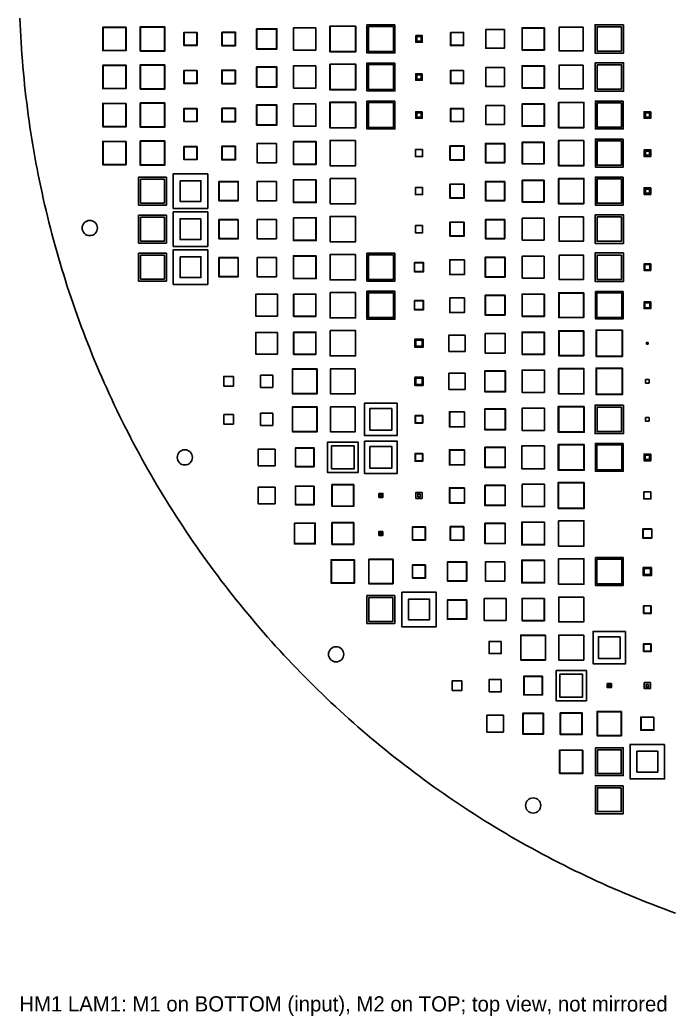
# Model space of a CAD drawing. Header units: millimetres. Extents: x -195 to 195, y -204 to 195.
# Drawn here: x -194.9 to -66.6, y -203.9 to -7.5 of the extents above; entities that cross this region are included whole.
import ezdxf

# ---------------------------------------------------------------- set-up
doc = ezdxf.new("R2010")
doc.units = ezdxf.units.MM
for name, color, linetype in [('FAB', 8, 'Continuous'), ('M1', 1, 'Continuous'), ('M2', 30, 'Continuous'), ('NPTH', 9, 'Continuous'), ('OUTLINE', 7, 'Continuous')]:
    doc.layers.add(name, color=color, linetype=linetype)

msp = doc.modelspace()

# ---------------------------------------------------------------- linework, layer by layer
at = {"layer": 'M1'}
for points in [[(-174, -9), (-174, -13.5), (-178.5, -13.5), (-178.5, -9)], [(-166.4, -8.9), (-166.4, -13.6), (-171.1, -13.6), (-171.1, -8.9)], [(-148.2, -9.3), (-144.3, -9.3), (-144.3, -13.2), (-148.2, -13.2)], [(-136.55, -9.05), (-136.55, -13.45), (-140.95, -13.45), (-140.95, -9.05)], [(-128.75, -8.75), (-128.75, -13.75), (-133.75, -13.75), (-133.75, -8.75)], [(-121.3, -8.8), (-121.3, -13.7), (-126.2, -13.7), (-126.2, -8.8)], [(-99.4, -9.4), (-99.4, -13.1), (-103.1, -13.1), (-103.1, -9.4)], [(-91.6, -9.1), (-91.6, -13.4), (-95.9, -13.4), (-95.9, -9.1)], [(-83.9, -8.9), (-83.9, -13.6), (-88.6, -13.6), (-88.6, -8.9)], [(-75.95, -8.45), (-75.95, -14.05), (-81.55, -14.05), (-81.55, -8.45)], [(-160, -10), (-160, -12.5), (-162.5, -12.5), (-162.5, -10)], [(-155.1, -9.9), (-152.4, -9.9), (-152.4, -12.6), (-155.1, -12.6)], [(-116.9, -10.6), (-115.6, -10.6), (-115.6, -11.9), (-116.9, -11.9)], [(-110, -10), (-107.5, -10), (-107.5, -12.5), (-110, -12.5)], [(-174, -16.5), (-174, -21), (-178.5, -21), (-178.5, -16.5)], [(-166.4, -16.4), (-166.4, -21.1), (-171.1, -21.1), (-171.1, -16.4)], [(-160, -17.5), (-160, -20), (-162.5, -20), (-162.5, -17.5)], [(-152.4, -17.4), (-152.4, -20.1), (-155.1, -20.1), (-155.1, -17.4)], [(-144.3, -16.8), (-144.3, -20.7), (-148.2, -20.7), (-148.2, -16.8)], [(-136.55, -16.55), (-136.55, -20.95), (-140.95, -20.95), (-140.95, -16.55)], [(-133.75, -16.25), (-128.75, -16.25), (-128.75, -21.25), (-133.75, -21.25)], [(-121.3, -16.3), (-121.3, -21.2), (-126.2, -21.2), (-126.2, -16.3)], [(-107.5, -17.5), (-107.5, -20), (-110, -20), (-110, -17.5)], [(-99.4, -16.9), (-99.4, -20.6), (-103.1, -20.6), (-103.1, -16.9)], [(-91.6, -16.6), (-91.6, -20.9), (-95.9, -20.9), (-95.9, -16.6)], [(-83.9, -16.4), (-83.9, -21.1), (-88.6, -21.1), (-88.6, -16.4)], [(-81.55, -15.95), (-75.95, -15.95), (-75.95, -21.55), (-81.55, -21.55)], [(-115.6, -18.1), (-115.6, -19.4), (-116.9, -19.4), (-116.9, -18.1)], [(-174, -24), (-174, -28.5), (-178.5, -28.5), (-178.5, -24)], [(-166.4, -23.9), (-166.4, -28.6), (-171.1, -28.6), (-171.1, -23.9)], [(-160, -25), (-160, -27.5), (-162.5, -27.5), (-162.5, -25)], [(-152.4, -24.9), (-152.4, -27.6), (-155.1, -27.6), (-155.1, -24.9)], [(-148.2, -24.3), (-144.3, -24.3), (-144.3, -28.2), (-148.2, -28.2)], [(-140.95, -24.05), (-136.55, -24.05), (-136.55, -28.45), (-140.95, -28.45)], [(-128.75, -23.75), (-128.75, -28.75), (-133.75, -28.75), (-133.75, -23.75)], [(-121.3, -23.8), (-121.3, -28.7), (-126.2, -28.7), (-126.2, -23.8)], [(-107.5, -25), (-107.5, -27.5), (-110, -27.5), (-110, -25)], [(-103.1, -24.4), (-99.4, -24.4), (-99.4, -28.1), (-103.1, -28.1)], [(-91.6, -24.1), (-91.6, -28.4), (-95.9, -28.4), (-95.9, -24.1)], [(-88.75, -23.75), (-83.75, -23.75), (-83.75, -28.75), (-88.75, -28.75)], [(-76.35, -23.85), (-76.35, -28.65), (-81.15, -28.65), (-81.15, -23.85)], [(-115.6, -25.6), (-115.6, -26.9), (-116.9, -26.9), (-116.9, -25.6)], [(-70.6, -25.6), (-70.6, -26.9), (-71.9, -26.9), (-71.9, -25.6)], [(-166.4, -31.4), (-166.4, -36.1), (-171.1, -36.1), (-171.1, -31.4)], [(-128.75, -31.25), (-128.75, -36.25), (-133.75, -36.25), (-133.75, -31.25)], [(-83.75, -31.25), (-83.75, -36.25), (-88.75, -36.25), (-88.75, -31.25)], [(-76.35, -31.35), (-76.35, -36.15), (-81.15, -36.15), (-81.15, -31.35)], [(-174, -31.5), (-174, -36), (-178.5, -36), (-178.5, -31.5)], [(-160, -32.5), (-160, -35), (-162.5, -35), (-162.5, -32.5)], [(-152.4, -32.4), (-152.4, -35.1), (-155.1, -35.1), (-155.1, -32.4)], [(-144.35, -31.85), (-144.35, -35.65), (-148.15, -35.65), (-148.15, -31.85)], [(-140.95, -31.55), (-136.55, -31.55), (-136.55, -35.95), (-140.95, -35.95)], [(-115.55, -33.05), (-115.55, -34.45), (-116.95, -34.45), (-116.95, -33.05)], [(-110.15, -32.35), (-107.35, -32.35), (-107.35, -35.15), (-110.15, -35.15)], [(-99.4, -31.9), (-99.4, -35.6), (-103.1, -35.6), (-103.1, -31.9)], [(-91.65, -31.65), (-91.65, -35.85), (-95.85, -35.85), (-95.85, -31.65)], [(-71.9, -33.1), (-70.6, -33.1), (-70.6, -34.4), (-71.9, -34.4)], [(-166.4, -38.9), (-166.4, -43.6), (-171.1, -43.6), (-171.1, -38.9)], [(-163.3, -39.2), (-159.2, -39.2), (-159.2, -43.3), (-163.3, -43.3)], [(-136.55, -39.05), (-136.55, -43.45), (-140.95, -43.45), (-140.95, -39.05)], [(-133.75, -38.75), (-128.75, -38.75), (-128.75, -43.75), (-133.75, -43.75)], [(-91.65, -39.15), (-91.65, -43.35), (-95.85, -43.35), (-95.85, -39.15)], [(-88.75, -38.75), (-83.75, -38.75), (-83.75, -43.75), (-88.75, -43.75)], [(-76.35, -38.85), (-76.35, -43.65), (-81.15, -43.65), (-81.15, -38.85)], [(-155.6, -39.4), (-151.9, -39.4), (-151.9, -43.1), (-155.6, -43.1)], [(-144.35, -39.35), (-144.35, -43.15), (-148.15, -43.15), (-148.15, -39.35)], [(-115.55, -40.55), (-115.55, -41.95), (-116.95, -41.95), (-116.95, -40.55)], [(-107.35, -39.85), (-107.35, -42.65), (-110.15, -42.65), (-110.15, -39.85)], [(-99.4, -39.4), (-99.4, -43.1), (-103.1, -43.1), (-103.1, -39.4)], [(-70.6, -40.6), (-70.6, -41.9), (-71.9, -41.9), (-71.9, -40.6)], [(-166.4, -46.4), (-166.4, -51.1), (-171.1, -51.1), (-171.1, -46.4)], [(-159.2, -46.7), (-159.2, -50.8), (-163.3, -50.8), (-163.3, -46.7)], [(-151.9, -46.9), (-151.9, -50.6), (-155.6, -50.6), (-155.6, -46.9)], [(-144.35, -46.85), (-144.35, -50.65), (-148.15, -50.65), (-148.15, -46.85)], [(-140.95, -46.55), (-136.55, -46.55), (-136.55, -50.95), (-140.95, -50.95)], [(-128.75, -46.25), (-128.75, -51.25), (-133.75, -51.25), (-133.75, -46.25)], [(-99.4, -46.9), (-99.4, -50.6), (-103.1, -50.6), (-103.1, -46.9)], [(-91.6, -46.6), (-91.6, -50.9), (-95.9, -50.9), (-95.9, -46.6)], [(-83.85, -46.35), (-83.85, -51.15), (-88.65, -51.15), (-88.65, -46.35)], [(-81.15, -46.35), (-76.35, -46.35), (-76.35, -51.15), (-81.15, -51.15)], [(-115.55, -48.05), (-115.55, -49.45), (-116.95, -49.45), (-116.95, -48.05)], [(-107.35, -47.35), (-107.35, -50.15), (-110.15, -50.15), (-110.15, -47.35)], [(-166.4, -53.9), (-166.4, -58.6), (-171.1, -58.6), (-171.1, -53.9)], [(-163.3, -54.2), (-159.2, -54.2), (-159.2, -58.3), (-163.3, -58.3)], [(-151.9, -54.4), (-151.9, -58.1), (-155.6, -58.1), (-155.6, -54.4)], [(-144.35, -54.35), (-144.35, -58.15), (-148.15, -58.15), (-148.15, -54.35)], [(-136.55, -54.05), (-136.55, -58.45), (-140.95, -58.45), (-140.95, -54.05)], [(-128.75, -53.75), (-128.75, -58.75), (-133.75, -58.75), (-133.75, -53.75)], [(-121.3, -53.8), (-121.3, -58.7), (-126.2, -58.7), (-126.2, -53.8)], [(-107.3, -54.8), (-107.3, -57.7), (-110.2, -57.7), (-110.2, -54.8)], [(-99.3, -54.3), (-99.3, -58.2), (-103.2, -58.2), (-103.2, -54.3)], [(-91.6, -54.1), (-91.6, -58.4), (-95.9, -58.4), (-95.9, -54.1)], [(-88.65, -53.85), (-83.85, -53.85), (-83.85, -58.65), (-88.65, -58.65)], [(-76.35, -53.85), (-76.35, -58.65), (-81.15, -58.65), (-81.15, -53.85)], [(-117.15, -55.35), (-115.35, -55.35), (-115.35, -57.15), (-117.15, -57.15)], [(-70.75, -55.75), (-70.75, -56.75), (-71.75, -56.75), (-71.75, -55.75)], [(-144.1, -61.6), (-144.1, -65.9), (-148.4, -65.9), (-148.4, -61.6)], [(-140.9, -61.6), (-136.6, -61.6), (-136.6, -65.9), (-140.9, -65.9)], [(-128.75, -61.25), (-128.75, -66.25), (-133.75, -66.25), (-133.75, -61.25)], [(-121.3, -61.3), (-121.3, -66.2), (-126.2, -66.2), (-126.2, -61.3)], [(-107.3, -62.3), (-107.3, -65.2), (-110.2, -65.2), (-110.2, -62.3)], [(-99.3, -61.8), (-99.3, -65.7), (-103.2, -65.7), (-103.2, -61.8)], [(-91.6, -61.6), (-91.6, -65.9), (-95.9, -65.9), (-95.9, -61.6)], [(-83.8, -61.3), (-83.8, -66.2), (-88.7, -66.2), (-88.7, -61.3)], [(-76.3, -61.3), (-76.3, -66.2), (-81.2, -66.2), (-81.2, -61.3)], [(-117.15, -62.85), (-115.35, -62.85), (-115.35, -64.65), (-117.15, -64.65)], [(-70.75, -63.25), (-70.75, -64.25), (-71.75, -64.25), (-71.75, -63.25)], [(-76.2, -68.7), (-76.2, -73.8), (-81.3, -73.8), (-81.3, -68.7)], [(-144.1, -69.1), (-144.1, -73.4), (-148.4, -73.4), (-148.4, -69.1)], [(-140.9, -69.1), (-136.6, -69.1), (-136.6, -73.4), (-140.9, -73.4)], [(-133.75, -68.75), (-128.75, -68.75), (-128.75, -73.75), (-133.75, -73.75)], [(-115.45, -70.45), (-115.45, -72.05), (-117.05, -72.05), (-117.05, -70.45)], [(-107.15, -69.65), (-107.15, -72.85), (-110.35, -72.85), (-110.35, -69.65)], [(-103.2, -69.3), (-99.3, -69.3), (-99.3, -73.2), (-103.2, -73.2)], [(-91.6, -69.1), (-91.6, -73.4), (-95.9, -73.4), (-95.9, -69.1)], [(-83.8, -68.8), (-83.8, -73.7), (-88.7, -73.7), (-88.7, -68.8)], [(-71.1, -71.1), (-71.1, -71.4), (-71.4, -71.4), (-71.4, -71.1)], [(-136.3, -76.3), (-136.3, -81.2), (-141.2, -81.2), (-141.2, -76.3)], [(-128.8, -76.3), (-128.8, -81.2), (-133.7, -81.2), (-133.7, -76.3)], [(-91.55, -76.55), (-91.55, -80.95), (-95.95, -80.95), (-95.95, -76.55)], [(-88.75, -76.25), (-83.75, -76.25), (-83.75, -81.25), (-88.75, -81.25)], [(-76.2, -76.2), (-76.2, -81.3), (-81.3, -81.3), (-81.3, -76.2)], [(-152.8, -77.8), (-152.8, -79.7), (-154.7, -79.7), (-154.7, -77.8)], [(-145.05, -77.55), (-145.05, -79.95), (-147.45, -79.95), (-147.45, -77.55)], [(-117.05, -77.95), (-115.45, -77.95), (-115.45, -79.55), (-117.05, -79.55)], [(-107.15, -77.15), (-107.15, -80.35), (-110.35, -80.35), (-110.35, -77.15)], [(-99.25, -76.75), (-99.25, -80.75), (-103.25, -80.75), (-103.25, -76.75)], [(-70.9, -78.4), (-70.9, -79.1), (-71.6, -79.1), (-71.6, -78.4)], [(-136.3, -83.8), (-136.3, -88.7), (-141.2, -88.7), (-141.2, -83.8)], [(-128.8, -83.8), (-128.8, -88.7), (-133.7, -88.7), (-133.7, -83.8)], [(-121.6, -84.1), (-121.6, -88.4), (-125.9, -88.4), (-125.9, -84.1)], [(-103.25, -84.25), (-99.25, -84.25), (-99.25, -88.25), (-103.25, -88.25)], [(-91.55, -84.05), (-91.55, -88.45), (-95.95, -88.45), (-95.95, -84.05)], [(-83.8, -83.8), (-83.8, -88.7), (-88.7, -88.7), (-88.7, -83.8)], [(-75.95, -83.45), (-75.95, -89.05), (-81.55, -89.05), (-81.55, -83.45)], [(-154.7, -85.3), (-152.8, -85.3), (-152.8, -87.2), (-154.7, -87.2)], [(-145.05, -85.05), (-145.05, -87.45), (-147.45, -87.45), (-147.45, -85.05)], [(-115.55, -85.55), (-115.55, -86.95), (-116.95, -86.95), (-116.95, -85.55)], [(-107.3, -84.8), (-107.3, -87.7), (-110.2, -87.7), (-110.2, -84.8)], [(-70.9, -85.9), (-70.9, -86.6), (-71.6, -86.6), (-71.6, -85.9)], [(-144.6, -92.1), (-144.6, -95.4), (-147.9, -95.4), (-147.9, -92.1)], [(-136.9, -91.9), (-136.9, -95.6), (-140.6, -95.6), (-140.6, -91.9)], [(-128.25, -90.75), (-128.25, -96.75), (-134.25, -96.75), (-134.25, -90.75)], [(-125.9, -91.6), (-121.6, -91.6), (-121.6, -95.9), (-125.9, -95.9)], [(-107.3, -92.3), (-107.3, -95.2), (-110.2, -95.2), (-110.2, -92.3)], [(-103.2, -91.8), (-99.3, -91.8), (-99.3, -95.7), (-103.2, -95.7)], [(-91.5, -91.5), (-91.5, -96), (-96, -96), (-96, -91.5)], [(-83.8, -91.3), (-83.8, -96.2), (-88.7, -96.2), (-88.7, -91.3)], [(-76.3, -91.3), (-76.3, -96.2), (-81.2, -96.2), (-81.2, -91.3)], [(-115.55, -93.05), (-115.55, -94.45), (-116.95, -94.45), (-116.95, -93.05)], [(-70.6, -93.1), (-70.6, -94.4), (-71.9, -94.4), (-71.9, -93.1)], [(-144.6, -99.6), (-144.6, -102.9), (-147.9, -102.9), (-147.9, -99.6)], [(-136.9, -99.4), (-136.9, -103.1), (-140.6, -103.1), (-140.6, -99.4)], [(-133.4, -99.1), (-129.1, -99.1), (-129.1, -103.4), (-133.4, -103.4)], [(-107.3, -99.8), (-107.3, -102.7), (-110.2, -102.7), (-110.2, -99.8)], [(-99.3, -99.3), (-99.3, -103.2), (-103.2, -103.2), (-103.2, -99.3)], [(-91.55, -99.05), (-91.55, -103.45), (-95.95, -103.45), (-95.95, -99.05)], [(-83.75, -98.75), (-83.75, -103.75), (-88.75, -103.75), (-88.75, -98.75)], [(-124.15, -100.85), (-123.35, -100.85), (-123.35, -101.65), (-124.15, -101.65)], [(-116, -101), (-116, -101.5), (-116.5, -101.5), (-116.5, -101)], [(-70.55, -100.55), (-70.55, -101.95), (-71.95, -101.95), (-71.95, -100.55)], [(-140.75, -106.75), (-136.75, -106.75), (-136.75, -110.75), (-140.75, -110.75)], [(-129.1, -106.6), (-129.1, -110.9), (-133.4, -110.9), (-133.4, -106.6)], [(-115, -107.5), (-115, -110), (-117.5, -110), (-117.5, -107.5)], [(-107.4, -107.4), (-107.4, -110.1), (-110.1, -110.1), (-110.1, -107.4)], [(-99.3, -106.8), (-99.3, -110.7), (-103.2, -110.7), (-103.2, -106.8)], [(-91.55, -106.55), (-91.55, -110.95), (-95.95, -110.95), (-95.95, -106.55)], [(-88.75, -106.25), (-83.75, -106.25), (-83.75, -111.25), (-88.75, -111.25)], [(-70.35, -107.85), (-70.35, -109.65), (-72.15, -109.65), (-72.15, -107.85)], [(-123.35, -108.35), (-123.35, -109.15), (-124.15, -109.15), (-124.15, -108.35)], [(-126.1, -113.9), (-121.4, -113.9), (-121.4, -118.6), (-126.1, -118.6)], [(-88.75, -113.75), (-83.75, -113.75), (-83.75, -118.75), (-88.75, -118.75)], [(-81.2, -113.8), (-76.3, -113.8), (-76.3, -118.7), (-81.2, -118.7)], [(-129, -114), (-129, -118.5), (-133.5, -118.5), (-133.5, -114)], [(-115, -115), (-115, -117.5), (-117.5, -117.5), (-117.5, -115)], [(-106.9, -114.4), (-106.9, -118.1), (-110.6, -118.1), (-110.6, -114.4)], [(-99.35, -114.35), (-99.35, -118.15), (-103.15, -118.15), (-103.15, -114.35)], [(-91.55, -114.05), (-91.55, -118.45), (-95.95, -118.45), (-95.95, -114.05)], [(-70.45, -115.45), (-70.45, -117.05), (-72.05, -117.05), (-72.05, -115.45)], [(-121.4, -121.4), (-121.4, -126.1), (-126.1, -126.1), (-126.1, -121.4)], [(-118.3, -121.7), (-114.2, -121.7), (-114.2, -125.8), (-118.3, -125.8)], [(-103.4, -121.6), (-99.1, -121.6), (-99.1, -125.9), (-103.4, -125.9)], [(-91.6, -121.6), (-91.6, -125.9), (-95.9, -125.9), (-95.9, -121.6)], [(-83.8, -121.3), (-83.8, -126.2), (-88.7, -126.2), (-88.7, -121.3)], [(-106.9, -121.9), (-106.9, -125.6), (-110.6, -125.6), (-110.6, -121.9)], [(-70.55, -123.05), (-70.55, -124.45), (-71.95, -124.45), (-71.95, -123.05)], [(-91.3, -128.8), (-91.3, -133.7), (-96.2, -133.7), (-96.2, -128.8)], [(-83.8, -128.8), (-83.8, -133.7), (-88.7, -133.7), (-88.7, -128.8)], [(-76.6, -129.1), (-76.6, -133.4), (-80.9, -133.4), (-80.9, -129.1)], [(-100.05, -130.05), (-100.05, -132.45), (-102.45, -132.45), (-102.45, -130.05)], [(-70.55, -130.55), (-70.55, -131.95), (-71.95, -131.95), (-71.95, -130.55)], [(-91.9, -136.9), (-91.9, -140.6), (-95.6, -140.6), (-95.6, -136.9)], [(-89.25, -135.75), (-83.25, -135.75), (-83.25, -141.75), (-89.25, -141.75)], [(-107.8, -137.8), (-107.8, -139.7), (-109.7, -139.7), (-109.7, -137.8)], [(-100.05, -137.55), (-100.05, -139.95), (-102.45, -139.95), (-102.45, -137.55)], [(-78.35, -138.35), (-78.35, -139.15), (-79.15, -139.15), (-79.15, -138.35)], [(-71, -138.5), (-71, -139), (-71.5, -139), (-71.5, -138.5)], [(-102.9, -144.6), (-99.6, -144.6), (-99.6, -147.9), (-102.9, -147.9)], [(-91.75, -144.25), (-91.75, -148.25), (-95.75, -148.25), (-95.75, -144.25)], [(-88.4, -144.1), (-84.1, -144.1), (-84.1, -148.4), (-88.4, -148.4)], [(-76.4, -143.9), (-76.4, -148.6), (-81.1, -148.6), (-81.1, -143.9)], [(-70, -145), (-70, -147.5), (-72.5, -147.5), (-72.5, -145)], [(-84, -151.5), (-84, -156), (-88.5, -156), (-88.5, -151.5)], [(-81.1, -151.4), (-76.4, -151.4), (-76.4, -156.1), (-81.1, -156.1)], [(-69.2, -151.7), (-69.2, -155.8), (-73.3, -155.8), (-73.3, -151.7)], [(-76.4, -158.9), (-76.4, -163.6), (-81.1, -163.6), (-81.1, -158.9)]]:
    msp.add_lwpolyline(points, close=True, dxfattribs=at)
at = {"layer": 'M2'}
for points in [[(-173.95, -8.95), (-173.95, -13.55), (-178.55, -13.55), (-178.55, -8.95)], [(-166.35, -8.85), (-166.35, -13.65), (-171.15, -13.65), (-171.15, -8.85)], [(-148.25, -9.25), (-144.25, -9.25), (-144.25, -13.25), (-148.25, -13.25)], [(-136.55, -9.05), (-136.55, -13.45), (-140.95, -13.45), (-140.95, -9.05)], [(-128.7, -8.7), (-128.7, -13.8), (-133.8, -13.8), (-133.8, -8.7)], [(-121, -8.5), (-121, -14), (-126.5, -14), (-126.5, -8.5)], [(-99.4, -9.4), (-99.4, -13.1), (-103.1, -13.1), (-103.1, -9.4)], [(-91.55, -9.05), (-91.55, -13.45), (-95.95, -13.45), (-95.95, -9.05)], [(-83.9, -8.9), (-83.9, -13.6), (-88.6, -13.6), (-88.6, -8.9)], [(-76.35, -8.85), (-76.35, -13.65), (-81.15, -13.65), (-81.15, -8.85)], [(-159.95, -9.95), (-159.95, -12.55), (-162.55, -12.55), (-162.55, -9.95)], [(-155.05, -9.95), (-152.45, -9.95), (-152.45, -12.55), (-155.05, -12.55)], [(-116.7, -10.8), (-115.8, -10.8), (-115.8, -11.7), (-116.7, -11.7)], [(-110.05, -9.95), (-107.45, -9.95), (-107.45, -12.55), (-110.05, -12.55)], [(-173.95, -16.45), (-173.95, -21.05), (-178.55, -21.05), (-178.55, -16.45)], [(-166.35, -16.35), (-166.35, -21.15), (-171.15, -21.15), (-171.15, -16.35)], [(-159.95, -17.45), (-159.95, -20.05), (-162.55, -20.05), (-162.55, -17.45)], [(-152.45, -17.45), (-152.45, -20.05), (-155.05, -20.05), (-155.05, -17.45)], [(-144.25, -16.75), (-144.25, -20.75), (-148.25, -20.75), (-148.25, -16.75)], [(-136.55, -16.55), (-136.55, -20.95), (-140.95, -20.95), (-140.95, -16.55)], [(-133.8, -16.2), (-128.7, -16.2), (-128.7, -21.3), (-133.8, -21.3)], [(-121, -16), (-121, -21.5), (-126.5, -21.5), (-126.5, -16)], [(-107.45, -17.45), (-107.45, -20.05), (-110.05, -20.05), (-110.05, -17.45)], [(-99.4, -16.9), (-99.4, -20.6), (-103.1, -20.6), (-103.1, -16.9)], [(-91.55, -16.55), (-91.55, -20.95), (-95.95, -20.95), (-95.95, -16.55)], [(-83.9, -16.4), (-83.9, -21.1), (-88.6, -21.1), (-88.6, -16.4)], [(-81.15, -16.35), (-76.35, -16.35), (-76.35, -21.15), (-81.15, -21.15)], [(-115.8, -18.3), (-115.8, -19.2), (-116.7, -19.2), (-116.7, -18.3)], [(-121, -23.5), (-121, -29), (-126.5, -29), (-126.5, -23.5)], [(-76, -23.5), (-76, -29), (-81.5, -29), (-81.5, -23.5)], [(-173.95, -23.95), (-173.95, -28.55), (-178.55, -28.55), (-178.55, -23.95)], [(-166.35, -23.85), (-166.35, -28.65), (-171.15, -28.65), (-171.15, -23.85)], [(-159.95, -24.95), (-159.95, -27.55), (-162.55, -27.55), (-162.55, -24.95)], [(-152.45, -24.95), (-152.45, -27.55), (-155.05, -27.55), (-155.05, -24.95)], [(-148.25, -24.25), (-144.25, -24.25), (-144.25, -28.25), (-148.25, -28.25)], [(-140.95, -24.05), (-136.55, -24.05), (-136.55, -28.45), (-140.95, -28.45)], [(-128.7, -23.7), (-128.7, -28.8), (-133.8, -28.8), (-133.8, -23.7)], [(-107.45, -24.95), (-107.45, -27.55), (-110.05, -27.55), (-110.05, -24.95)], [(-103.1, -24.4), (-99.4, -24.4), (-99.4, -28.1), (-103.1, -28.1)], [(-91.55, -24.05), (-91.55, -28.45), (-95.95, -28.45), (-95.95, -24.05)], [(-88.7, -23.8), (-83.8, -23.8), (-83.8, -28.7), (-88.7, -28.7)], [(-115.8, -25.8), (-115.8, -26.7), (-116.7, -26.7), (-116.7, -25.8)], [(-70.85, -25.85), (-70.85, -26.65), (-71.65, -26.65), (-71.65, -25.85)], [(-166.35, -31.35), (-166.35, -36.15), (-171.15, -36.15), (-171.15, -31.35)], [(-128.75, -31.25), (-128.75, -36.25), (-133.75, -36.25), (-133.75, -31.25)], [(-83.8, -31.3), (-83.8, -36.2), (-88.7, -36.2), (-88.7, -31.3)], [(-76, -31), (-76, -36.5), (-81.5, -36.5), (-81.5, -31)], [(-173.95, -31.45), (-173.95, -36.05), (-178.55, -36.05), (-178.55, -31.45)], [(-159.95, -32.45), (-159.95, -35.05), (-162.55, -35.05), (-162.55, -32.45)], [(-152.45, -32.45), (-152.45, -35.05), (-155.05, -35.05), (-155.05, -32.45)], [(-144.35, -31.85), (-144.35, -35.65), (-148.15, -35.65), (-148.15, -31.85)], [(-141, -31.5), (-136.5, -31.5), (-136.5, -36), (-141, -36)], [(-115.55, -33.05), (-115.55, -34.45), (-116.95, -34.45), (-116.95, -33.05)], [(-110.1, -32.4), (-107.4, -32.4), (-107.4, -35.1), (-110.1, -35.1)], [(-99.35, -31.85), (-99.35, -35.65), (-103.15, -35.65), (-103.15, -31.85)], [(-91.6, -31.6), (-91.6, -35.9), (-95.9, -35.9), (-95.9, -31.6)], [(-71.65, -33.35), (-70.85, -33.35), (-70.85, -34.15), (-71.65, -34.15)], [(-166, -38.5), (-166, -44), (-171.5, -44), (-171.5, -38.5)], [(-164.65, -37.85), (-157.85, -37.85), (-157.85, -44.65), (-164.65, -44.65)], [(-136.5, -39), (-136.5, -43.5), (-141, -43.5), (-141, -39)], [(-133.75, -38.75), (-128.75, -38.75), (-128.75, -43.75), (-133.75, -43.75)], [(-91.6, -39.1), (-91.6, -43.4), (-95.9, -43.4), (-95.9, -39.1)], [(-88.7, -38.8), (-83.8, -38.8), (-83.8, -43.7), (-88.7, -43.7)], [(-76, -38.5), (-76, -44), (-81.5, -44), (-81.5, -38.5)], [(-155.65, -39.35), (-151.85, -39.35), (-151.85, -43.15), (-155.65, -43.15)], [(-144.35, -39.35), (-144.35, -43.15), (-148.15, -43.15), (-148.15, -39.35)], [(-115.55, -40.55), (-115.55, -41.95), (-116.95, -41.95), (-116.95, -40.55)], [(-107.4, -39.9), (-107.4, -42.6), (-110.1, -42.6), (-110.1, -39.9)], [(-99.35, -39.35), (-99.35, -43.15), (-103.15, -43.15), (-103.15, -39.35)], [(-70.85, -40.85), (-70.85, -41.65), (-71.65, -41.65), (-71.65, -40.85)], [(-166, -46), (-166, -51.5), (-171.5, -51.5), (-171.5, -46)], [(-157.85, -45.35), (-157.85, -52.15), (-164.65, -52.15), (-164.65, -45.35)], [(-151.85, -46.85), (-151.85, -50.65), (-155.65, -50.65), (-155.65, -46.85)], [(-144.35, -46.85), (-144.35, -50.65), (-148.15, -50.65), (-148.15, -46.85)], [(-141, -46.5), (-136.5, -46.5), (-136.5, -51), (-141, -51)], [(-128.75, -46.25), (-128.75, -51.25), (-133.75, -51.25), (-133.75, -46.25)], [(-99.35, -46.85), (-99.35, -50.65), (-103.15, -50.65), (-103.15, -46.85)], [(-91.6, -46.6), (-91.6, -50.9), (-95.9, -50.9), (-95.9, -46.6)], [(-83.85, -46.35), (-83.85, -51.15), (-88.65, -51.15), (-88.65, -46.35)], [(-81.55, -45.95), (-75.95, -45.95), (-75.95, -51.55), (-81.55, -51.55)], [(-115.55, -48.05), (-115.55, -49.45), (-116.95, -49.45), (-116.95, -48.05)], [(-107.4, -47.4), (-107.4, -50.1), (-110.1, -50.1), (-110.1, -47.4)], [(-164.65, -52.85), (-157.85, -52.85), (-157.85, -59.65), (-164.65, -59.65)], [(-166, -53.5), (-166, -59), (-171.5, -59), (-171.5, -53.5)], [(-151.85, -54.35), (-151.85, -58.15), (-155.65, -58.15), (-155.65, -54.35)], [(-144.35, -54.35), (-144.35, -58.15), (-148.15, -58.15), (-148.15, -54.35)], [(-136.5, -54), (-136.5, -58.5), (-141, -58.5), (-141, -54)], [(-128.75, -53.75), (-128.75, -58.75), (-133.75, -58.75), (-133.75, -53.75)], [(-121, -53.5), (-121, -59), (-126.5, -59), (-126.5, -53.5)], [(-107.3, -54.8), (-107.3, -57.7), (-110.2, -57.7), (-110.2, -54.8)], [(-99.35, -54.35), (-99.35, -58.15), (-103.15, -58.15), (-103.15, -54.35)], [(-91.6, -54.1), (-91.6, -58.4), (-95.9, -58.4), (-95.9, -54.1)], [(-88.65, -53.85), (-83.85, -53.85), (-83.85, -58.65), (-88.65, -58.65)], [(-75.95, -53.45), (-75.95, -59.05), (-81.55, -59.05), (-81.55, -53.45)], [(-117.1, -55.4), (-115.4, -55.4), (-115.4, -57.1), (-117.1, -57.1)], [(-70.6, -55.6), (-70.6, -56.9), (-71.9, -56.9), (-71.9, -55.6)], [(-144.1, -61.6), (-144.1, -65.9), (-148.4, -65.9), (-148.4, -61.6)], [(-140.95, -61.55), (-136.55, -61.55), (-136.55, -65.95), (-140.95, -65.95)], [(-128.75, -61.25), (-128.75, -66.25), (-133.75, -66.25), (-133.75, -61.25)], [(-121, -61), (-121, -66.5), (-126.5, -66.5), (-126.5, -61)], [(-107.3, -62.3), (-107.3, -65.2), (-110.2, -65.2), (-110.2, -62.3)], [(-99.35, -61.85), (-99.35, -65.65), (-103.15, -65.65), (-103.15, -61.85)], [(-91.55, -61.55), (-91.55, -65.95), (-95.95, -65.95), (-95.95, -61.55)], [(-83.85, -61.35), (-83.85, -66.15), (-88.65, -66.15), (-88.65, -61.35)], [(-76.05, -61.05), (-76.05, -66.45), (-81.45, -66.45), (-81.45, -61.05)], [(-117.1, -62.9), (-115.4, -62.9), (-115.4, -64.6), (-117.1, -64.6)], [(-70.6, -63.1), (-70.6, -64.4), (-71.9, -64.4), (-71.9, -63.1)], [(-76.15, -68.65), (-76.15, -73.85), (-81.35, -73.85), (-81.35, -68.65)], [(-144.1, -69.1), (-144.1, -73.4), (-148.4, -73.4), (-148.4, -69.1)], [(-140.95, -69.05), (-136.55, -69.05), (-136.55, -73.45), (-140.95, -73.45)], [(-133.75, -68.75), (-128.75, -68.75), (-128.75, -73.75), (-133.75, -73.75)], [(-115.65, -70.65), (-115.65, -71.85), (-116.85, -71.85), (-116.85, -70.65)], [(-107.15, -69.65), (-107.15, -72.85), (-110.35, -72.85), (-110.35, -69.65)], [(-103.2, -69.3), (-99.3, -69.3), (-99.3, -73.2), (-103.2, -73.2)], [(-91.55, -69.05), (-91.55, -73.45), (-95.95, -73.45), (-95.95, -69.05)], [(-83.85, -68.85), (-83.85, -73.65), (-88.65, -73.65), (-88.65, -68.85)], [(-71.1, -71.1), (-71.1, -71.4), (-71.4, -71.4), (-71.4, -71.1)], [(-136.35, -76.35), (-136.35, -81.15), (-141.15, -81.15), (-141.15, -76.35)], [(-128.8, -76.3), (-128.8, -81.2), (-133.7, -81.2), (-133.7, -76.3)], [(-91.55, -76.55), (-91.55, -80.95), (-95.95, -80.95), (-95.95, -76.55)], [(-88.7, -76.3), (-83.8, -76.3), (-83.8, -81.2), (-88.7, -81.2)], [(-76.15, -76.15), (-76.15, -81.35), (-81.35, -81.35), (-81.35, -76.15)], [(-152.8, -77.8), (-152.8, -79.7), (-154.7, -79.7), (-154.7, -77.8)], [(-145.05, -77.55), (-145.05, -79.95), (-147.45, -79.95), (-147.45, -77.55)], [(-116.85, -78.15), (-115.65, -78.15), (-115.65, -79.35), (-116.85, -79.35)], [(-107.15, -77.15), (-107.15, -80.35), (-110.35, -80.35), (-110.35, -77.15)], [(-99.2, -76.7), (-99.2, -80.8), (-103.3, -80.8), (-103.3, -76.7)], [(-70.9, -78.4), (-70.9, -79.1), (-71.6, -79.1), (-71.6, -78.4)], [(-136.35, -83.85), (-136.35, -88.65), (-141.15, -88.65), (-141.15, -83.85)], [(-128.8, -83.8), (-128.8, -88.7), (-133.7, -88.7), (-133.7, -83.8)], [(-120.55, -83.05), (-120.55, -89.45), (-126.95, -89.45), (-126.95, -83.05)], [(-103.3, -84.2), (-99.2, -84.2), (-99.2, -88.3), (-103.3, -88.3)], [(-91.55, -84.05), (-91.55, -88.45), (-95.95, -88.45), (-95.95, -84.05)], [(-83.7, -83.7), (-83.7, -88.8), (-88.8, -88.8), (-88.8, -83.7)], [(-76.35, -83.85), (-76.35, -88.65), (-81.15, -88.65), (-81.15, -83.85)], [(-154.7, -85.3), (-152.8, -85.3), (-152.8, -87.2), (-154.7, -87.2)], [(-145.05, -85.05), (-145.05, -87.45), (-147.45, -87.45), (-147.45, -85.05)], [(-115.5, -85.5), (-115.5, -87), (-117, -87), (-117, -85.5)], [(-107.25, -84.75), (-107.25, -87.75), (-110.25, -87.75), (-110.25, -84.75)], [(-70.9, -85.9), (-70.9, -86.6), (-71.6, -86.6), (-71.6, -85.9)], [(-144.6, -92.1), (-144.6, -95.4), (-147.9, -95.4), (-147.9, -92.1)], [(-136.95, -91.95), (-136.95, -95.55), (-140.55, -95.55), (-140.55, -91.95)], [(-129, -91.5), (-129, -96), (-133.5, -96), (-133.5, -91.5)], [(-126.95, -90.55), (-120.55, -90.55), (-120.55, -96.95), (-126.95, -96.95)], [(-107.25, -92.25), (-107.25, -95.25), (-110.25, -95.25), (-110.25, -92.25)], [(-103.25, -91.75), (-99.25, -91.75), (-99.25, -95.75), (-103.25, -95.75)], [(-91.5, -91.5), (-91.5, -96), (-96, -96), (-96, -91.5)], [(-83.7, -91.2), (-83.7, -96.3), (-88.8, -96.3), (-88.8, -91.2)], [(-76, -91), (-76, -96.5), (-81.5, -96.5), (-81.5, -91)], [(-115.5, -93), (-115.5, -94.5), (-117, -94.5), (-117, -93)], [(-70.8, -93.3), (-70.8, -94.2), (-71.7, -94.2), (-71.7, -93.3)], [(-144.6, -99.6), (-144.6, -102.9), (-147.9, -102.9), (-147.9, -99.6)], [(-136.95, -99.45), (-136.95, -103.05), (-140.55, -103.05), (-140.55, -99.45)], [(-133.35, -99.15), (-129.15, -99.15), (-129.15, -103.35), (-133.35, -103.35)], [(-107.25, -99.75), (-107.25, -102.75), (-110.25, -102.75), (-110.25, -99.75)], [(-99.25, -99.25), (-99.25, -103.25), (-103.25, -103.25), (-103.25, -99.25)], [(-91.55, -99.05), (-91.55, -103.45), (-95.95, -103.45), (-95.95, -99.05)], [(-83.7, -98.7), (-83.7, -103.8), (-88.8, -103.8), (-88.8, -98.7)], [(-123.95, -101.05), (-123.55, -101.05), (-123.55, -101.45), (-123.95, -101.45)], [(-115.65, -100.65), (-115.65, -101.85), (-116.85, -101.85), (-116.85, -100.65)], [(-70.55, -100.55), (-70.55, -101.95), (-71.95, -101.95), (-71.95, -100.55)], [(-140.8, -106.7), (-136.7, -106.7), (-136.7, -110.8), (-140.8, -110.8)], [(-129.15, -106.65), (-129.15, -110.85), (-133.35, -110.85), (-133.35, -106.65)], [(-114.95, -107.45), (-114.95, -110.05), (-117.55, -110.05), (-117.55, -107.45)], [(-107.45, -107.45), (-107.45, -110.05), (-110.05, -110.05), (-110.05, -107.45)], [(-99.25, -106.75), (-99.25, -110.75), (-103.25, -110.75), (-103.25, -106.75)], [(-91.5, -106.5), (-91.5, -111), (-96, -111), (-96, -106.5)], [(-88.75, -106.25), (-83.75, -106.25), (-83.75, -111.25), (-88.75, -111.25)], [(-70.4, -107.9), (-70.4, -109.6), (-72.1, -109.6), (-72.1, -107.9)], [(-123.55, -108.55), (-123.55, -108.95), (-123.95, -108.95), (-123.95, -108.55)], [(-126.15, -113.85), (-121.35, -113.85), (-121.35, -118.65), (-126.15, -118.65)], [(-88.75, -113.75), (-83.75, -113.75), (-83.75, -118.75), (-88.75, -118.75)], [(-81.5, -113.5), (-76, -113.5), (-76, -119), (-81.5, -119)], [(-128.95, -113.95), (-128.95, -118.55), (-133.55, -118.55), (-133.55, -113.95)], [(-114.95, -114.95), (-114.95, -117.55), (-117.55, -117.55), (-117.55, -114.95)], [(-106.85, -114.35), (-106.85, -118.15), (-110.65, -118.15), (-110.65, -114.35)], [(-99.35, -114.35), (-99.35, -118.15), (-103.15, -118.15), (-103.15, -114.35)], [(-91.5, -114), (-91.5, -118.5), (-96, -118.5), (-96, -114)], [(-70.65, -115.65), (-70.65, -116.85), (-71.85, -116.85), (-71.85, -115.65)], [(-121, -121), (-121, -126.5), (-126.5, -126.5), (-126.5, -121)], [(-119.65, -120.35), (-112.85, -120.35), (-112.85, -127.15), (-119.65, -127.15)], [(-103.4, -121.6), (-99.1, -121.6), (-99.1, -125.9), (-103.4, -125.9)], [(-91.55, -121.55), (-91.55, -125.95), (-95.95, -125.95), (-95.95, -121.55)], [(-83.8, -121.3), (-83.8, -126.2), (-88.7, -126.2), (-88.7, -121.3)], [(-106.85, -121.85), (-106.85, -125.65), (-110.65, -125.65), (-110.65, -121.85)], [(-70.5, -123), (-70.5, -124.5), (-72, -124.5), (-72, -123)], [(-91.35, -128.85), (-91.35, -133.65), (-96.15, -133.65), (-96.15, -128.85)], [(-83.8, -128.8), (-83.8, -133.7), (-88.7, -133.7), (-88.7, -128.8)], [(-75.55, -128.05), (-75.55, -134.45), (-81.95, -134.45), (-81.95, -128.05)], [(-100.05, -130.05), (-100.05, -132.45), (-102.45, -132.45), (-102.45, -130.05)], [(-70.5, -130.5), (-70.5, -132), (-72, -132), (-72, -130.5)], [(-91.95, -136.95), (-91.95, -140.55), (-95.55, -140.55), (-95.55, -136.95)], [(-88.5, -136.5), (-84, -136.5), (-84, -141), (-88.5, -141)], [(-107.8, -137.8), (-107.8, -139.7), (-109.7, -139.7), (-109.7, -137.8)], [(-100.05, -137.55), (-100.05, -139.95), (-102.45, -139.95), (-102.45, -137.55)], [(-78.55, -138.55), (-78.55, -138.95), (-78.95, -138.95), (-78.95, -138.55)], [(-70.65, -138.15), (-70.65, -139.35), (-71.85, -139.35), (-71.85, -138.15)], [(-102.9, -144.6), (-99.6, -144.6), (-99.6, -147.9), (-102.9, -147.9)], [(-91.7, -144.2), (-91.7, -148.3), (-95.8, -148.3), (-95.8, -144.2)], [(-88.35, -144.15), (-84.15, -144.15), (-84.15, -148.35), (-88.35, -148.35)], [(-76.35, -143.85), (-76.35, -148.65), (-81.15, -148.65), (-81.15, -143.85)], [(-69.95, -144.95), (-69.95, -147.55), (-72.55, -147.55), (-72.55, -144.95)], [(-81.5, -151), (-76, -151), (-76, -156.5), (-81.5, -156.5)], [(-67.85, -150.35), (-67.85, -157.15), (-74.65, -157.15), (-74.65, -150.35)], [(-83.95, -151.45), (-83.95, -156.05), (-88.55, -156.05), (-88.55, -151.45)], [(-76, -158.5), (-76, -164), (-81.5, -164), (-81.5, -158.5)]]:
    msp.add_lwpolyline(points, close=True, dxfattribs=at)
at = {"layer": 'NPTH'}
for centre in [(-181.11, -48.53), (-162.38, -93.75), (-132.58, -132.58), (-93.75, -162.38)]:
    msp.add_circle(centre, 1.5, dxfattribs=at)
at = {"layer": 'OUTLINE'}
msp.add_lwpolyline([(-65.69, -183.6), (-66.82, -183.19), (-67.94, -182.78), (-69.06, -182.36), (-70.18, -181.93), (-71.29, -181.5), (-72.41, -181.06), (-73.52, -180.61), (-74.62, -180.16), (-75.73, -179.7), (-76.83, -179.23), (-77.93, -178.75), (-79.02, -178.27), (-80.11, -177.78), (-81.2, -177.29), (-82.29, -176.79), (-83.37, -176.28), (-84.45, -175.76), (-85.53, -175.24), (-86.6, -174.71), (-87.67, -174.18), (-88.74, -173.64), (-89.81, -173.09), (-90.87, -172.54), (-91.92, -171.97), (-92.98, -171.41), (-94.03, -170.83), (-95.07, -170.25), (-96.12, -169.67), (-97.15, -169.07), (-98.19, -168.47), (-99.22, -167.87), (-100.25, -167.26), (-101.27, -166.64), (-102.29, -166.01), (-103.31, -165.38), (-104.32, -164.75), (-105.33, -164.1), (-106.34, -163.45), (-107.34, -162.8), (-108.34, -162.14), (-109.33, -161.47), (-110.32, -160.79), (-111.3, -160.11), (-112.28, -159.43), (-113.26, -158.74), (-114.23, -158.04), (-115.2, -157.34), (-116.16, -156.63), (-117.12, -155.91), (-118.07, -155.19), (-119.02, -154.46), (-119.97, -153.73), (-120.91, -152.99), (-121.85, -152.24), (-122.78, -151.49), (-123.71, -150.74), (-124.63, -149.98), (-125.55, -149.21), (-126.46, -148.43), (-127.37, -147.66), (-128.27, -146.87), (-129.17, -146.08), (-130.06, -145.29), (-130.95, -144.49), (-131.84, -143.68), (-132.72, -142.87), (-133.59, -142.05), (-134.46, -141.23), (-135.32, -140.4), (-136.18, -139.57), (-137.04, -138.73), (-137.89, -137.89), (-138.73, -137.04), (-139.57, -136.18), (-140.4, -135.32), (-141.23, -134.46), (-142.05, -133.59), (-142.87, -132.72), (-143.68, -131.84), (-144.49, -130.95), (-145.29, -130.06), (-146.08, -129.17), (-146.87, -128.27), (-147.66, -127.37), (-148.43, -126.46), (-149.21, -125.55), (-149.98, -124.63), (-150.74, -123.71), (-151.49, -122.78), (-152.24, -121.85), (-152.99, -120.91), (-153.73, -119.97), (-154.46, -119.02), (-155.19, -118.07), (-155.91, -117.12), (-156.63, -116.16), (-157.34, -115.2), (-158.04, -114.23), (-158.74, -113.26), (-159.43, -112.28), (-160.11, -111.3), (-160.79, -110.32), (-161.47, -109.33), (-162.14, -108.34), (-162.8, -107.34), (-163.45, -106.34), (-164.1, -105.33), (-164.75, -104.32), (-165.38, -103.31), (-166.01, -102.29), (-166.64, -101.27), (-167.26, -100.25), (-167.87, -99.22), (-168.47, -98.19), (-169.07, -97.15), (-169.67, -96.12), (-170.25, -95.07), (-170.83, -94.03), (-171.41, -92.98), (-171.97, -91.92), (-172.54, -90.87), (-173.09, -89.81), (-173.64, -88.74), (-174.18, -87.67), (-174.71, -86.6), (-175.24, -85.53), (-175.76, -84.45), (-176.28, -83.37), (-176.79, -82.29), (-177.29, -81.2), (-177.78, -80.11), (-178.27, -79.02), (-178.75, -77.93), (-179.23, -76.83), (-179.7, -75.73), (-180.16, -74.62), (-180.61, -73.52), (-181.06, -72.41), (-181.5, -71.29), (-181.93, -70.18), (-182.36, -69.06), (-182.78, -67.94), (-183.19, -66.82), (-183.6, -65.69), (-184, -64.57), (-184.39, -63.44), (-184.78, -62.3), (-185.16, -61.17), (-185.53, -60.03), (-185.89, -58.89), (-186.25, -57.75), (-186.6, -56.61), (-186.95, -55.46), (-187.28, -54.31), (-187.61, -53.16), (-187.94, -52.01), (-188.25, -50.85), (-188.56, -49.7), (-188.86, -48.54), (-189.16, -47.38), (-189.44, -46.22), (-189.72, -45.06), (-190, -43.89), (-190.26, -42.72), (-190.52, -41.56), (-190.77, -40.39), (-191.02, -39.22), (-191.25, -38.04), (-191.48, -36.87), (-191.71, -35.69), (-191.92, -34.52), (-192.13, -33.34), (-192.33, -32.16), (-192.52, -30.98), (-192.71, -29.8), (-192.89, -28.61), (-193.06, -27.43), (-193.23, -26.24), (-193.38, -25.06), (-193.53, -23.87), (-193.68, -22.68), (-193.81, -21.49), (-193.94, -20.3), (-194.06, -19.11), (-194.17, -17.92), (-194.28, -16.73), (-194.38, -15.54), (-194.47, -14.35), (-194.56, -13.15), (-194.63, -11.96), (-194.7, -10.76), (-194.77, -9.57), (-194.82, -8.37), (-194.87, -7.18)], dxfattribs=at)

# ---------------------------------------------------------------- texts
at = {"layer": 'FAB'}
msp.add_text('HM1 LAM1: M1 on BOTTOM (input), M2 on TOP; top view, not mirrored', height=3, dxfattribs=at).set_placement((-195, -203))

doc.saveas('drawing.dxf')
